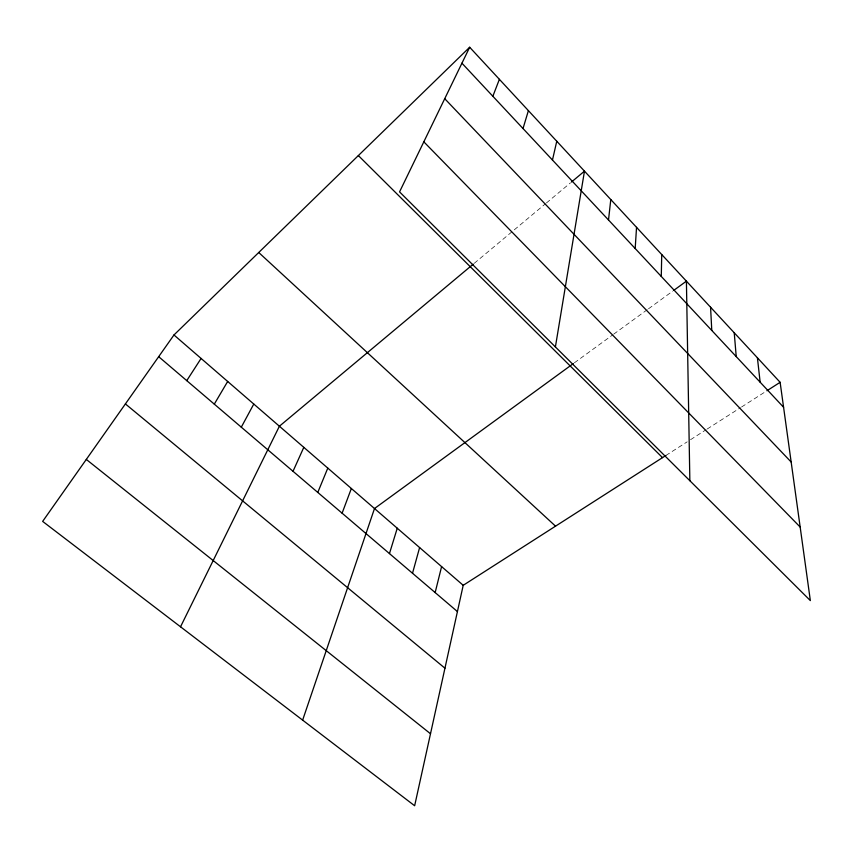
<?xml version="1.0" encoding="UTF-8"?>
<svg xmlns="http://www.w3.org/2000/svg" width="853" height="853" viewBox="0 0 853 853"><rect width="100%" height="100%" fill="white"/><g stroke="black" fill="none" stroke-linecap="round" stroke-linejoin="round"><path stroke-width="0.64" stroke-dasharray="4.26 3.2" d="M474.247 263.31L545.408 203.814M546.41 202.971L570.454 182.873M574.4 362.802L612.614 334.952M613.67 334.184L647.448 309.554M648.504 308.786L672.729 291.129M665.873 455.481L687.177 441.843M690.546 439.69L706.113 429.709M707.222 428.995L740.457 407.713M741.566 406.998L765.813 391.463"/><path stroke-width="1.28" d="M661.278 276.425L661.736 254.535M635.186 248.522L636.541 227.335M608.509 219.989L610.791 199.549M555.399 346.926L584.476 171.144L571.457 182.041M665.873 455.481L463.211 585.307L414.643 805.754L42.65 521.396L173.969 334.973L469.672 47.246L780.122 382.304L810.35 600.597L399.556 191.882L469.672 47.246M552.467 160.033L556.764 141.235M435.158 592.579L441.598 566.595M412.511 573.259L419.612 547.573M523.017 128.526L528.402 110.623M389.458 553.586L397.253 528.22M302.634 720.135L374.499 508.537L573.344 363.581M342.106 513.186L351.351 488.502M492.853 96.261L499.389 79.308M317.785 492.437L327.797 468.105M293.016 471.304L303.807 447.356M180.527 626.795L279.4 426.223L473.244 264.153M241.303 427.172L253.778 404.055M214.295 404.13L227.676 381.462M186.764 380.641L201.084 358.441M673.774 290.361L686.409 281.159L689.853 480.697M766.922 390.759L780.122 382.304M86.302 459.426L430.498 733.751M125.402 403.927L444.946 668.198M158.679 356.682L457.421 611.569M173.969 334.973L463.211 585.307M258.736 252.499L555.538 526.162M358.356 155.566L662.514 457.634M423.824 141.822L800.167 527.047M444.733 98.703L791.168 462.017M461.942 63.197L783.587 407.265M757.411 357.791L760.151 382.197M734.23 332.766L736.224 356.597M710.57 307.229L711.775 330.452"/></g></svg>
